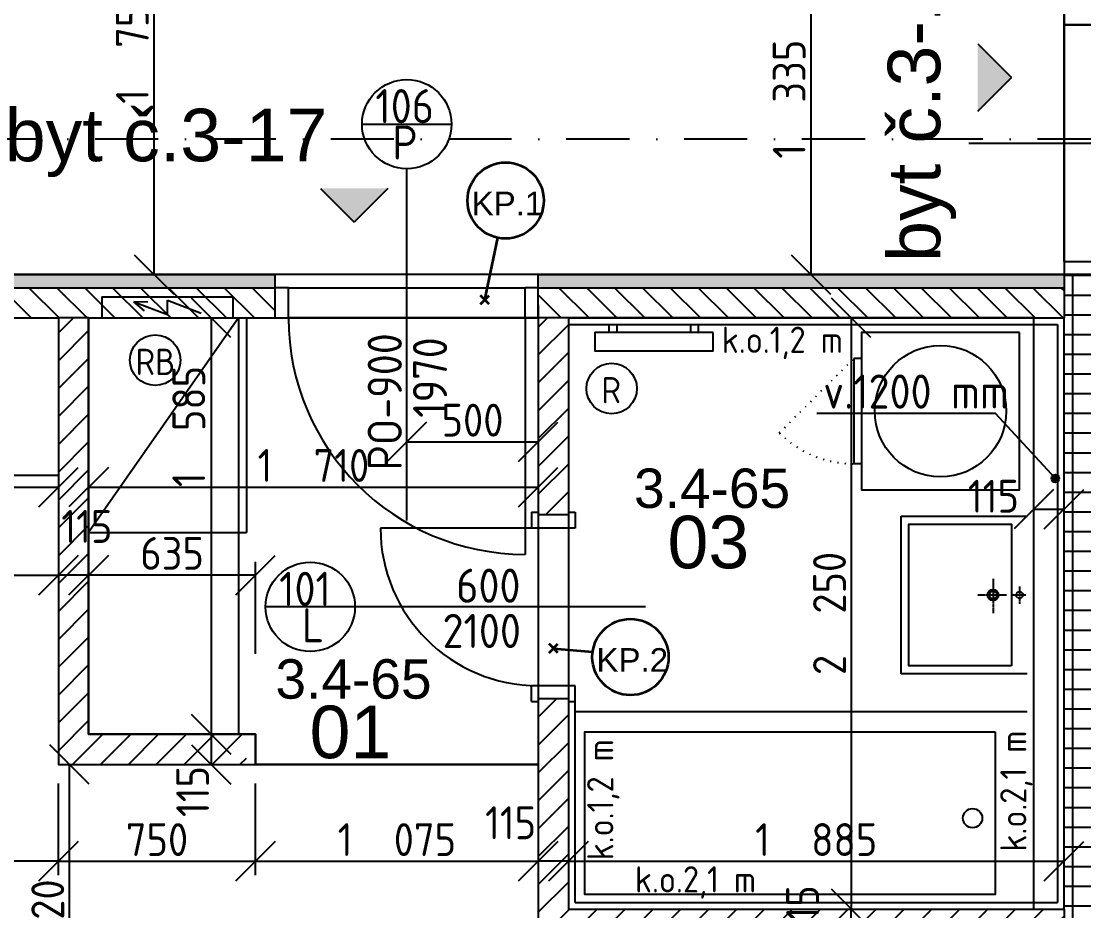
# Model space of a CAD drawing. Extents: x 4511820 to 5180432, y -1526536 to -944957.
# Drawn here: x 5132076 to 5136117, y -1117966 to -1114580 of the extents above; entities that cross this region are included whole.
import ezdxf

# ---------------------------------------------------------------- set-up
doc = ezdxf.new("R2010")
doc.units = 0
doc.header["$MEASUREMENT"] = 0
for name, pattern in [('ACAD_ISO07W100', [3.5, 0.5, -3]), ('ACAD_ISO12W100', [22, 12, -3, 0.5, -3, 0.5, -3]), ('BODKOCIARKOVANA_3', [5.6, 3, -1.3, 0, -1.3]), ('DASHED', [0.75, 0.5, -0.25])]:
    doc.linetypes.add(name, pattern=pattern)
doc.layers.get('0').update_dxf_attribs({"linetype": 'CONTINUOUS'})
doc.layers.get('Defpoints').update_dxf_attribs({"color": 61, "linetype": 'CONTINUOUS'})
for name, color, linetype in [('DVERE', 45, 'CONTINUOUS'), ('KÓTY', 4, 'CONTINUOUS'), ('MÚRY', 1, 'CONTINUOUS'), ('osi', 253, 'CONTINUOUS'), ('Plochy', 41, 'CONTINUOUS'), ('POPIS', 7, 'CONTINUOUS'), ('TENKÁ', 7, 'CONTINUOUS'), ('Z-Kúrenie', 101, 'CONTINUOUS'), ('ZARIADENIE', 47, 'CONTINUOUS'), ('ZARIADENIE1', 145, 'CONTINUOUS'), ('ZARIADOVACIE', 144, 'CONTINUOUS'), ('ZZ-elektro', 221, 'CONTINUOUS'), ('ŠRAFY', 82, 'CONTINUOUS')]:
    doc.layers.add(name, color=color, linetype=linetype)
doc.layers.add('preklady', color=74, linetype='CONTINUOUS', lineweight=35)
doc.styles.add('ARIAL', font='arial.ttf')
doc.styles.add('Style-Arial', font='arial.ttf')
doc.styles.add('STYLE1', font='isocp.shx')
doc.dimstyles.new('STANDARD-50', dxfattribs={"dimtxt": 125, "dimasz": 150, "dimexe": 10, "dimexo": 200, "dimgap": 20, "dimtad": 1, "dimdsep": 46, "dimlunit": 6, "dimtxsty": 'STYLE1', "dimblk1": 'OBLIQUE', "dimblk2": 'OBLIQUE', "dimsah": 1, "dimcen": 2.5, "dimse1": 1, "dimse2": 1, "dimadec": 0, "dimazin": 0, "dimtfac": 1, "dimtmove": 1, "dimatfit": 3, "dimldrblk": 'OBLIQUE', "dimfxl": 1, "dimtolj": 1, "dimtzin": 0, "dimarcsym": 0})
pattern_1 = [(135, (-2904913.184, 222612.926), (-53.0330086, -53.0330086), [])]
pattern_2 = [(45, (515270.5, 303822), (-53.0330086, 53.0330086), [])]
pattern_3 = [(0, (0, -50), (7.8125, 15.625), [0, -15.625])]

# ---------------------------------------------------------------- blocks, each defined once
blk = doc.blocks.new('pračka')
at = {"layer": 'ZARIADENIE1', "color": 8, "linetype": 'ACAD_ISO07W100', "ltscale": 8}
blk.add_line((4536136.9, -1117296.3), (4536419.7, -1117579.2), dxfattribs=at)
at = {"layer": 'ZARIADENIE1', "color": 8}
for p, q in [((4536419.7, -1117579.2), (4536019.7, -1117579.2)), ((4536019.7, -1117609.2), (4536019.7, -1117579.2)), ((4536419.7, -1117609.2), (4536419.7, -1117579.2))]:
    blk.add_line(p, q, dxfattribs=at)
blk.add_lwpolyline([(4536519.7, -1118209.2), (4536519.7, -1117609.2), (4535919.7, -1117609.2), (4535919.7, -1118209.2)], close=True, dxfattribs=at)
blk.add_circle((4536219.7, -1117909.2), 250, dxfattribs=at)
at = {"layer": 'ZARIADENIE1', "color": 8, "linetype": 'ACAD_ISO07W100', "ltscale": 8}
blk.add_arc((4536419.7, -1117579.2), 400, 135, 180, dxfattribs=at)
blk = doc.blocks.new('_OBLIQUE')
at = {"color": 0, "linetype": 'ByBlock'}
blk.add_line((-0.5, -0.5), (0.5, 0.5), dxfattribs=at)
blk = doc.blocks.new('*D17970')
at = {"layer": 'Defpoints', "color": 0}
for p in [(5132354, -1113794.2), (5132354, -1115544.2), (5132581, -1115544.2)]:
    blk.add_point(p, dxfattribs=at)
at = {"layer": 'KÓTY', "color": 0, "lineweight": -2}
blk.add_line((5132581, -1113794.2), (5132581, -1115544.2), dxfattribs=at)
at = {"layer": 'KÓTY', "color": 0, "linetype": 'ByBlock', "lineweight": -2, "xscale": 150, "yscale": 150, "zscale": 150}
for p, rotation in [((5132581, -1113794.2), 90), ((5132581, -1115544.2), 270)]:
    blk.add_blockref('_OBLIQUE', p, dxfattribs=dict(at, rotation=rotation))
at = {"layer": 'KÓTY', "color": 0, "insert": (5132498.5, -1114669.2), "char_height": 125, "attachment_point": 5, "rotation": 90, "style": 'STYLE1'}
blk.add_mtext('\\A1;1ﾠ750', dxfattribs=at)
blk = doc.blocks.new('*D17975')
at = {"layer": 'Defpoints', "color": 0}
for p in [(5135233, -1117959.2), (5135522.5, -1117959.2), (5135522.5, -1118074.2)]:
    blk.add_point(p, dxfattribs=at)
at = {"layer": 'KÓTY', "color": 0, "lineweight": -2}
blk.add_line((5135233, -1118074.2), (5135233, -1117959.2), dxfattribs=at)
at = {"layer": 'KÓTY', "color": 0, "linetype": 'ByBlock', "lineweight": -2, "xscale": 150, "yscale": 150, "zscale": 150}
for p, rotation in [((5135233, -1117959.2), 90), ((5135233, -1118074.2), 270)]:
    blk.add_blockref('_OBLIQUE', p, dxfattribs=dict(at, rotation=rotation))
at = {"layer": 'KÓTY', "color": 0, "insert": (5135048, -1117965.9), "char_height": 125, "attachment_point": 5, "rotation": 90, "style": 'STYLE1'}
blk.add_mtext('\\A1;115', dxfattribs=at)
blk = doc.blocks.new('*D17977')
at = {"layer": 'Defpoints', "color": 0}
for p in [(5132217.5, -1115709.2), (5131694.5, -1122229.2), (5132635, -1122229.2)]:
    blk.add_point(p, dxfattribs=at)
at = {"layer": 'KÓTY', "color": 0, "lineweight": -2}
blk.add_line((5131694.5, -1115709.2), (5131694.5, -1122229.2), dxfattribs=at)
at = {"layer": 'KÓTY', "color": 0, "linetype": 'ByBlock', "lineweight": -2, "xscale": 150, "yscale": 150, "zscale": 150}
for p, rotation in [((5131694.5, -1115709.2), 90), ((5131694.5, -1122229.2), 270)]:
    blk.add_blockref('_OBLIQUE', p, dxfattribs=dict(at, rotation=rotation))
at = {"layer": 'KÓTY', "color": 0, "insert": (5131612, -1118969.2), "char_height": 125, "attachment_point": 5, "rotation": 90, "style": 'STYLE1'}
blk.add_mtext('\\A1;6ﾠ520', dxfattribs=at)
blk = doc.blocks.new('*D17982')
at = {"layer": 'Defpoints', "color": 0}
for p in [(5132259.5, -1117409.2), (5132852.5, -1117409.2), (5132852.5, -1118729.2)]:
    blk.add_point(p, dxfattribs=at)
at = {"layer": 'KÓTY', "color": 0, "lineweight": -2}
blk.add_line((5132259.5, -1118729.2), (5132259.5, -1117409.2), dxfattribs=at)
at = {"layer": 'KÓTY', "color": 0, "linetype": 'ByBlock', "lineweight": -2, "xscale": 150, "yscale": 150, "zscale": 150}
for p, rotation in [((5132259.5, -1117409.2), 90), ((5132259.5, -1118729.2), 270)]:
    blk.add_blockref('_OBLIQUE', p, dxfattribs=dict(at, rotation=rotation))
at = {"layer": 'KÓTY', "color": 0, "insert": (5132177, -1118069.2), "char_height": 125, "attachment_point": 5, "rotation": 90, "style": 'STYLE1'}
blk.add_mtext('\\A1;1ﾠ320', dxfattribs=at)
blk = doc.blocks.new('*D17984')
at = {"layer": 'Defpoints', "color": 0}
for p in [(5136042.5, -1115709.2), (5135233, -1117959.2), (5136042.5, -1117959.2)]:
    blk.add_point(p, dxfattribs=at)
at = {"layer": 'KÓTY', "color": 0, "lineweight": -2}
blk.add_line((5135233, -1115709.2), (5135233, -1117959.2), dxfattribs=at)
at = {"layer": 'KÓTY', "color": 0, "linetype": 'ByBlock', "lineweight": -2, "xscale": 150, "yscale": 150, "zscale": 150}
for p, rotation in [((5135233, -1115709.2), 90), ((5135233, -1117959.2), 270)]:
    blk.add_blockref('_OBLIQUE', p, dxfattribs=dict(at, rotation=rotation))
at = {"layer": 'KÓTY', "color": 0, "insert": (5135150.5, -1116834.2), "char_height": 125, "attachment_point": 5, "rotation": 90, "style": 'STYLE1'}
blk.add_mtext('\\A1;2ﾠ250', dxfattribs=at)
blk = doc.blocks.new('*D17985')
at = {"layer": 'Defpoints', "color": 0}
for p in [(5135927.5, -1115824.2), (5136042.5, -1115824.2), (5136042.5, -1116437.5)]:
    blk.add_point(p, dxfattribs=at)
at = {"layer": 'KÓTY', "color": 0, "lineweight": -2}
blk.add_line((5135927.5, -1116437.5), (5136042.5, -1116437.5), dxfattribs=at)
at = {"layer": 'KÓTY', "color": 0, "linetype": 'ByBlock', "lineweight": -2, "xscale": 150, "yscale": 150, "zscale": 150, "rotation": 180}
blk.add_blockref('_OBLIQUE', (5135927.5, -1116437.5), dxfattribs=at)
at = {"layer": 'KÓTY', "color": 0, "linetype": 'ByBlock', "lineweight": -2, "xscale": 150, "yscale": 150, "zscale": 150}
blk.add_blockref('_OBLIQUE', (5136042.5, -1116437.5), dxfattribs=at)
at = {"layer": 'KÓTY', "color": 0, "insert": (5135774, -1116388), "char_height": 125, "attachment_point": 5, "style": 'STYLE1'}
blk.add_mtext('\\A1;115', dxfattribs=at)
blk = doc.blocks.new('*D17988')
at = {"layer": 'Defpoints', "color": 0}
for p in [(5129702.5, -1117409.2), (5132217.5, -1117409.2), (5129702.5, -1117777.5)]:
    blk.add_point(p, dxfattribs=at)
at = {"layer": 'KÓTY', "color": 0, "lineweight": -2}
blk.add_line((5132217.5, -1117777.5), (5129702.5, -1117777.5), dxfattribs=at)
at = {"layer": 'KÓTY', "color": 0, "linetype": 'ByBlock', "lineweight": -2, "xscale": 150, "yscale": 150, "zscale": 150, "rotation": 180}
blk.add_blockref('_OBLIQUE', (5129702.5, -1117777.5), dxfattribs=at)
at = {"layer": 'KÓTY', "color": 0, "linetype": 'ByBlock', "lineweight": -2, "xscale": 150, "yscale": 150, "zscale": 150}
blk.add_blockref('_OBLIQUE', (5132217.5, -1117777.5), dxfattribs=at)
at = {"layer": 'KÓTY', "color": 0, "insert": (5130960, -1117695), "char_height": 125, "attachment_point": 5, "style": 'STYLE1'}
blk.add_mtext('\\A1;2ﾠ515', dxfattribs=at)
blk = doc.blocks.new('*D17989')
at = {"layer": 'Defpoints', "color": 0}
for p in [(5134042.5, -1117777.5), (5134042.5, -1117959.2), (5134157.5, -1117959.2)]:
    blk.add_point(p, dxfattribs=at)
at = {"layer": 'KÓTY', "color": 0, "lineweight": -2}
blk.add_line((5134157.5, -1117777.5), (5134042.5, -1117777.5), dxfattribs=at)
at = {"layer": 'KÓTY', "color": 0, "linetype": 'ByBlock', "lineweight": -2, "xscale": 150, "yscale": 150, "zscale": 150, "rotation": 180}
blk.add_blockref('_OBLIQUE', (5134042.5, -1117777.5), dxfattribs=at)
at = {"layer": 'KÓTY', "color": 0, "linetype": 'ByBlock', "lineweight": -2, "xscale": 150, "yscale": 150, "zscale": 150}
blk.add_blockref('_OBLIQUE', (5134157.5, -1117777.5), dxfattribs=at)
at = {"layer": 'KÓTY', "color": 0, "insert": (5133937.5, -1117631), "char_height": 125, "attachment_point": 5, "style": 'STYLE1'}
blk.add_mtext('\\A1;115', dxfattribs=at)
blk = doc.blocks.new('*D17990')
at = {"layer": 'Defpoints', "color": 0}
for p in [(5136042.5, -1117777.5), (5134157.5, -1117959.2), (5136042.5, -1117933.9)]:
    blk.add_point(p, dxfattribs=at)
at = {"layer": 'KÓTY', "color": 0, "lineweight": -2}
blk.add_line((5134157.5, -1117777.5), (5136042.5, -1117777.5), dxfattribs=at)
at = {"layer": 'KÓTY', "color": 0, "linetype": 'ByBlock', "lineweight": -2, "xscale": 150, "yscale": 150, "zscale": 150, "rotation": 180}
blk.add_blockref('_OBLIQUE', (5134157.5, -1117777.5), dxfattribs=at)
at = {"layer": 'KÓTY', "color": 0, "linetype": 'ByBlock', "lineweight": -2, "xscale": 150, "yscale": 150, "zscale": 150}
blk.add_blockref('_OBLIQUE', (5136042.5, -1117777.5), dxfattribs=at)
at = {"layer": 'KÓTY', "color": 0, "insert": (5135100, -1117695), "char_height": 125, "attachment_point": 5, "style": 'STYLE1'}
blk.add_mtext('\\A1;1ﾠ885', dxfattribs=at)
blk = doc.blocks.new('*D17996')
at = {"layer": 'Defpoints', "color": 0}
for p in [(5129982.5, -1115989.2), (5132217.5, -1116039.2), (5132217.5, -1116353.5)]:
    blk.add_point(p, dxfattribs=at)
at = {"layer": 'KÓTY', "color": 0, "lineweight": -2}
blk.add_line((5129982.5, -1116353.5), (5132217.5, -1116353.5), dxfattribs=at)
at = {"layer": 'KÓTY', "color": 0, "linetype": 'ByBlock', "lineweight": -2, "xscale": 150, "yscale": 150, "zscale": 150, "rotation": 180}
blk.add_blockref('_OBLIQUE', (5129982.5, -1116353.5), dxfattribs=at)
at = {"layer": 'KÓTY', "color": 0, "linetype": 'ByBlock', "lineweight": -2, "xscale": 150, "yscale": 150, "zscale": 150}
blk.add_blockref('_OBLIQUE', (5132217.5, -1116353.5), dxfattribs=at)
at = {"layer": 'KÓTY', "color": 0, "insert": (5131100, -1116271), "char_height": 125, "attachment_point": 5, "style": 'STYLE1'}
blk.add_mtext('\\A1;2ﾠ235', dxfattribs=at)
blk = doc.blocks.new('*D17997')
at = {"layer": 'Defpoints', "color": 0}
for p in [(5129702.5, -1115989.2), (5132217.5, -1116039.2), (5132217.5, -1116688)]:
    blk.add_point(p, dxfattribs=at)
at = {"layer": 'KÓTY', "color": 0, "lineweight": -2}
blk.add_line((5129702.5, -1116688), (5132217.5, -1116688), dxfattribs=at)
at = {"layer": 'KÓTY', "color": 0, "linetype": 'ByBlock', "lineweight": -2, "xscale": 150, "yscale": 150, "zscale": 150, "rotation": 180}
blk.add_blockref('_OBLIQUE', (5129702.5, -1116688), dxfattribs=at)
at = {"layer": 'KÓTY', "color": 0, "linetype": 'ByBlock', "lineweight": -2, "xscale": 150, "yscale": 150, "zscale": 150}
blk.add_blockref('_OBLIQUE', (5132217.5, -1116688), dxfattribs=at)
at = {"layer": 'KÓTY', "color": 0, "insert": (5130960, -1116605.5), "char_height": 125, "attachment_point": 5, "style": 'STYLE1'}
blk.add_mtext('\\A1;2ﾠ515', dxfattribs=at)
blk = doc.blocks.new('*D17998')
at = {"layer": 'Defpoints', "color": 0}
for p in [(5132217.5, -1116688), (5132217.5, -1117294.2), (5132332.5, -1117294.2)]:
    blk.add_point(p, dxfattribs=at)
at = {"layer": 'KÓTY', "color": 0, "lineweight": -2}
blk.add_line((5132332.5, -1116688), (5132217.5, -1116688), dxfattribs=at)
at = {"layer": 'KÓTY', "color": 0, "linetype": 'ByBlock', "lineweight": -2, "xscale": 150, "yscale": 150, "zscale": 150, "rotation": 180}
blk.add_blockref('_OBLIQUE', (5132217.5, -1116688), dxfattribs=at)
at = {"layer": 'KÓTY', "color": 0, "linetype": 'ByBlock', "lineweight": -2, "xscale": 150, "yscale": 150, "zscale": 150}
blk.add_blockref('_OBLIQUE', (5132332.5, -1116688), dxfattribs=at)
at = {"layer": 'KÓTY', "color": 0, "insert": (5132325.8, -1116503), "char_height": 125, "attachment_point": 5, "style": 'STYLE1'}
blk.add_mtext('\\A1;115', dxfattribs=at)
blk = doc.blocks.new('*D17999')
at = {"layer": 'Defpoints', "color": 0}
for p in [(5134042.5, -1116353.5), (5132332.5, -1117294.2), (5134042.5, -1117294.2)]:
    blk.add_point(p, dxfattribs=at)
at = {"layer": 'KÓTY', "color": 0, "lineweight": -2}
blk.add_line((5132332.5, -1116353.5), (5134042.5, -1116353.5), dxfattribs=at)
at = {"layer": 'KÓTY', "color": 0, "linetype": 'ByBlock', "lineweight": -2, "xscale": 150, "yscale": 150, "zscale": 150, "rotation": 180}
blk.add_blockref('_OBLIQUE', (5132332.5, -1116353.5), dxfattribs=at)
at = {"layer": 'KÓTY', "color": 0, "linetype": 'ByBlock', "lineweight": -2, "xscale": 150, "yscale": 150, "zscale": 150}
blk.add_blockref('_OBLIQUE', (5134042.5, -1116353.5), dxfattribs=at)
at = {"layer": 'KÓTY', "color": 0, "insert": (5133187.5, -1116271), "char_height": 125, "attachment_point": 5, "style": 'STYLE1'}
blk.add_mtext('\\A1;1ﾠ710', dxfattribs=at)
blk = doc.blocks.new('*D18000')
at = {"layer": 'Defpoints', "color": 0}
for p in [(5132332.5, -1116688), (5132332.5, -1117294.2), (5132967.5, -1117294.2)]:
    blk.add_point(p, dxfattribs=at)
at = {"layer": 'KÓTY', "color": 0, "lineweight": -2}
blk.add_line((5132967.5, -1116688), (5132332.5, -1116688), dxfattribs=at)
at = {"layer": 'KÓTY', "color": 0, "linetype": 'ByBlock', "lineweight": -2, "xscale": 150, "yscale": 150, "zscale": 150, "rotation": 180}
blk.add_blockref('_OBLIQUE', (5132332.5, -1116688), dxfattribs=at)
at = {"layer": 'KÓTY', "color": 0, "linetype": 'ByBlock', "lineweight": -2, "xscale": 150, "yscale": 150, "zscale": 150}
blk.add_blockref('_OBLIQUE', (5132967.5, -1116688), dxfattribs=at)
at = {"layer": 'KÓTY', "color": 0, "insert": (5132650, -1116605.5), "char_height": 125, "attachment_point": 5, "style": 'STYLE1'}
blk.add_mtext('\\A1;635', dxfattribs=at)
blk = doc.blocks.new('*D18001')
at = {"layer": 'Defpoints', "color": 0}
for p in [(5132332.5, -1115709.2), (5132332.5, -1117294.2), (5132798.5, -1117294.2)]:
    blk.add_point(p, dxfattribs=at)
at = {"layer": 'KÓTY', "color": 0, "lineweight": -2}
blk.add_line((5132798.5, -1115709.2), (5132798.5, -1117294.2), dxfattribs=at)
at = {"layer": 'KÓTY', "color": 0, "linetype": 'ByBlock', "lineweight": -2, "xscale": 150, "yscale": 150, "zscale": 150}
for p, rotation in [((5132798.5, -1115709.2), 90), ((5132798.5, -1117294.2), 270)]:
    blk.add_blockref('_OBLIQUE', p, dxfattribs=dict(at, rotation=rotation))
at = {"layer": 'KÓTY', "color": 0, "insert": (5132713.5, -1116122.5), "char_height": 125, "attachment_point": 5, "rotation": 90, "style": 'STYLE1'}
blk.add_mtext('\\A1;1ﾠ585', dxfattribs=at)
blk = doc.blocks.new('*D18002')
at = {"layer": 'Defpoints', "color": 0}
for p in [(5132967.5, -1117294.2), (5132798.5, -1117409.2), (5132967.5, -1117409.2)]:
    blk.add_point(p, dxfattribs=at)
at = {"layer": 'KÓTY', "color": 0, "lineweight": -2}
blk.add_line((5132798.5, -1117294.2), (5132798.5, -1117409.2), dxfattribs=at)
at = {"layer": 'KÓTY', "color": 0, "linetype": 'ByBlock', "lineweight": -2, "xscale": 150, "yscale": 150, "zscale": 150}
for p, rotation in [((5132798.5, -1117294.2), 90), ((5132798.5, -1117409.2), 270)]:
    blk.add_blockref('_OBLIQUE', p, dxfattribs=dict(at, rotation=rotation))
at = {"layer": 'KÓTY', "color": 0, "insert": (5132728, -1117512), "char_height": 125, "attachment_point": 5, "rotation": 90, "style": 'STYLE1'}
blk.add_mtext('\\A1;115', dxfattribs=at)
blk = doc.blocks.new('*D18003')
at = {"layer": 'Defpoints', "color": 0}
for p in [(5134042.5, -1116181), (5134042.5, -1116430.7), (5133542.5, -1116480.7)]:
    blk.add_point(p, dxfattribs=at)
at = {"layer": 'KÓTY', "color": 0, "lineweight": -2}
blk.add_line((5133542.5, -1116181), (5134042.5, -1116181), dxfattribs=at)
at = {"layer": 'KÓTY', "color": 0, "linetype": 'ByBlock', "lineweight": -2, "xscale": 150, "yscale": 150, "zscale": 150, "rotation": 180}
blk.add_blockref('_OBLIQUE', (5133542.5, -1116181), dxfattribs=at)
at = {"layer": 'KÓTY', "color": 0, "linetype": 'ByBlock', "lineweight": -2, "xscale": 150, "yscale": 150, "zscale": 150}
blk.add_blockref('_OBLIQUE', (5134042.5, -1116181), dxfattribs=at)
at = {"layer": 'KÓTY', "color": 0, "insert": (5133792.5, -1116098.5), "char_height": 125, "attachment_point": 5, "style": 'STYLE1'}
blk.add_mtext('\\A1;500', dxfattribs=at)
blk = doc.blocks.new('*D18140')
at = {"layer": 'Defpoints', "color": 0}
for p in [(5135757.5, -1114209.2), (5135079.5, -1115544.2), (5135757.5, -1115544.2)]:
    blk.add_point(p, dxfattribs=at)
at = {"layer": 'KÓTY', "color": 0, "lineweight": -2}
blk.add_line((5135079.5, -1114209.2), (5135079.5, -1115544.2), dxfattribs=at)
at = {"layer": 'KÓTY', "color": 0, "linetype": 'ByBlock', "lineweight": -2, "xscale": 150, "yscale": 150, "zscale": 150}
for p, rotation in [((5135079.5, -1114209.2), 90), ((5135079.5, -1115544.2), 270)]:
    blk.add_blockref('_OBLIQUE', p, dxfattribs=dict(at, rotation=rotation))
at = {"layer": 'KÓTY', "color": 0, "insert": (5134997, -1114876.7), "char_height": 125, "attachment_point": 5, "rotation": 90, "style": 'STYLE1'}
blk.add_mtext('\\A1;1ﾠ335', dxfattribs=at)
blk = doc.blocks.new('*D21993')
at = {"layer": 'Defpoints', "color": 0}
for p in [(5132217.5, -1117409.2), (5132967.5, -1117409.2), (5132967.5, -1117777.5)]:
    blk.add_point(p, dxfattribs=at)
at = {"layer": 'KÓTY', "color": 0, "lineweight": -2}
blk.add_line((5132217.5, -1117777.5), (5132967.5, -1117777.5), dxfattribs=at)
at = {"layer": 'KÓTY', "color": 0, "linetype": 'ByBlock', "lineweight": -2, "xscale": 150, "yscale": 150, "zscale": 150, "rotation": 180}
blk.add_blockref('_OBLIQUE', (5132217.5, -1117777.5), dxfattribs=at)
at = {"layer": 'KÓTY', "color": 0, "linetype": 'ByBlock', "lineweight": -2, "xscale": 150, "yscale": 150, "zscale": 150}
blk.add_blockref('_OBLIQUE', (5132967.5, -1117777.5), dxfattribs=at)
at = {"layer": 'KÓTY', "color": 0, "insert": (5132592.5, -1117695), "char_height": 125, "attachment_point": 5, "style": 'STYLE1'}
blk.add_mtext('\\A1;750', dxfattribs=at)
blk = doc.blocks.new('*D21994')
at = {"layer": 'Defpoints', "color": 0}
for p in [(5132967.5, -1117409.2), (5134042.5, -1117409.2), (5134042.5, -1117777.5)]:
    blk.add_point(p, dxfattribs=at)
at = {"layer": 'KÓTY', "color": 0, "lineweight": -2}
blk.add_line((5132967.5, -1117777.5), (5134042.5, -1117777.5), dxfattribs=at)
at = {"layer": 'KÓTY', "color": 0, "linetype": 'ByBlock', "lineweight": -2, "xscale": 150, "yscale": 150, "zscale": 150, "rotation": 180}
blk.add_blockref('_OBLIQUE', (5132967.5, -1117777.5), dxfattribs=at)
at = {"layer": 'KÓTY', "color": 0, "linetype": 'ByBlock', "lineweight": -2, "xscale": 150, "yscale": 150, "zscale": 150}
blk.add_blockref('_OBLIQUE', (5134042.5, -1117777.5), dxfattribs=at)
at = {"layer": 'KÓTY', "color": 0, "insert": (5133505, -1117695), "char_height": 125, "attachment_point": 5, "style": 'STYLE1'}
blk.add_mtext('\\A1;1ﾠ075', dxfattribs=at)

msp = doc.modelspace()

# ---------------------------------------------------------------- hatches: boundary and pattern name
at = {"layer": 'KÓTY'}
h = msp.add_hatch(color=256, dxfattribs=at)
h.dxf.hatch_style = 1
h.paths.add_polyline_path([(5136024.5, -1116320.191, 0.65381715), (5135999.326, -1116309.169, 1.52947961)])
at = {"layer": 'TENKÁ'}
h = msp.add_hatch(color=256, dxfattribs=at)
h.dxf.hatch_style = 1
h.paths.add_polyline_path([(5135714.09, -1114665.781), (5135714.09, -1114922.602), (5135842.5, -1114794.191)])
h = msp.add_hatch(color=256, dxfattribs=at)
h.dxf.hatch_style = 1
h.paths.add_polyline_path([(5133214.09, -1115216.125), (5133470.91, -1115216.125), (5133342.5, -1115344.535)])
at = {"layer": 'ŠRAFY'}
h = msp.add_hatch(dxfattribs=at)
h.set_pattern_fill('DOTS', color=256, scale=250)
h.set_pattern_definition(pattern_3)
h.paths.add_polyline_path([(5133042.5, -1115544.191), (5129702.5, -1115544.191), (5129702.5, -1115594.191), (5133042.5, -1115594.191)])
h = msp.add_hatch(dxfattribs=at)
h.set_pattern_fill('DOTS', color=256, scale=250)
h.set_pattern_definition(pattern_3)
h.paths.add_polyline_path([(5134042.5, -1115594.191), (5136042.5, -1115594.191), (5136042.5, -1115544.191), (5134042.5, -1115544.191)])
at = {"layer": 'ŠRAFY', "ltscale": 0.25}
h = msp.add_hatch(dxfattribs=at)
h.set_pattern_fill('ANSI37', color=256, scale=600, angle=45)
h.set_pattern_definition([(90, (-3307273.674, 668852.734), (-75, 1e-14), []), (180, (-3307273.674, 668852.734), (-1e-14, -75), [])])
h.paths.add_polyline_path([(5136042.5, -1115544.191), (5136042.5, -1115659.191), (5136042.5, -1117934.191), (5136042.5, -1117959.191), (5136042.5, -1118074.191), (5136042.5, -1118974.191), (5136042.5, -1119074.191), (5136042.5, -1119189.191), (5136042.5, -1123464.191), (5136342.5, -1123464.191), (5136342.5, -1122404.191), (5136342.5, -1122229.191), (5136342.5, -1116984.191), (5136342.5, -1116384.191), (5136342.5, -1116244.191), (5136342.5, -1115669.191), (5136342.5, -1115589.191), (5136157.5, -1115589.191), (5136157.5, -1115544.191)])
h = msp.add_hatch(dxfattribs=at)
h.set_pattern_fill('ANSI31', color=256, scale=600, angle=90, style=0)
h.set_pattern_definition(pattern_1)
h.paths.add_polyline_path([(5133042.5, -1115594.191), (5129702.5, -1115594.191), (5129702.5, -1115709.191), (5129902.5, -1115709.191), (5129982.5, -1115709.191), (5132217.5, -1115709.191), (5132332.5, -1115709.191), (5133042.5, -1115709.191)])
h = msp.add_hatch(dxfattribs=at)
h.set_pattern_fill('ANSI31', color=256, scale=600, angle=90, style=0)
h.set_pattern_definition(pattern_1)
h.paths.add_polyline_path([(5135927.5, -1115709.191), (5136042.5, -1115709.191), (5136042.5, -1115594.191), (5134042.5, -1115594.191), (5134042.5, -1115709.191), (5134157.5, -1115709.191)])
h = msp.add_hatch(dxfattribs=at)
h.set_pattern_fill('ANSI31', color=256, scale=600, style=0)
h.set_pattern_definition(pattern_2)
h.paths.add_polyline_path([(5132932.5, -1117409.191), (5132932.5, -1117294.191), (5132332.5, -1117294.191), (5132332.5, -1115709.191), (5132217.5, -1115709.191), (5132217.5, -1117409.191)])
h = msp.add_hatch(dxfattribs=at)
h.set_pattern_fill('ANSI31', color=256, scale=600, style=0)
h.set_pattern_definition(pattern_2)
h.paths.add_polyline_path([(5134042.5, -1116459.191), (5134157.5, -1116459.191), (5134157.5, -1115709.191), (5134042.5, -1115709.191)])
h = msp.add_hatch(dxfattribs=at)
h.set_pattern_fill('ANSI31', color=256, scale=600, style=0)
h.set_pattern_definition(pattern_2)
h.paths.add_polyline_path([(5136042.5, -1118074.191), (5136042.5, -1117959.191), (5134157.5, -1117959.191), (5134157.5, -1117159.191), (5134042.5, -1117159.191), (5134042.5, -1118324.191), (5134157.5, -1118324.191), (5134157.5, -1118074.191), (5135527.5, -1118074.191), (5135527.5, -1119074.191), (5134157.5, -1119074.191), (5134157.5, -1119024.191), (5134042.5, -1119024.191), (5134042.5, -1119074.191), (5133917.5, -1119074.191), (5133917.5, -1119189.191), (5136042.5, -1119189.191), (5136042.5, -1119074.191), (5135642.5, -1119074.191), (5135642.5, -1118974.191), (5135642.5, -1118074.191)])

# ---------------------------------------------------------------- linework, layer by layer
at = {"layer": 'DVERE'}
for p, q in [((5136042.5, -1115494.191), (5136042.5, -1114594.191)), ((5133092.5, -1115594.191), (5133992.5, -1115594.191)), ((5133992.5, -1115709.191), (5133092.5, -1115709.191)), ((5133992.5, -1115709.191), (5133992.5, -1116609.191))]:
    msp.add_line(p, q, dxfattribs=at)
at = {"layer": 'DVERE', "ltscale": 0.25}
for p, q in [((5133372.5, -1114971.83), (5133712.5, -1114971.83)), ((5135680.344, -1115044.191), (5137083, -1115044.191)), ((5133542.5, -1116480.691), (5133542.5, -1115141.83)), ((5134017.5, -1116449.191), (5134017.5, -1116509.191)), ((5134017.5, -1116449.191), (5134042.5, -1116449.191)), ((5134157.5, -1116449.191), (5134182.5, -1116449.191)), ((5134182.5, -1116449.191), (5134182.5, -1116509.191)), ((5134042.5, -1116509.191), (5133442.5, -1116509.191)), ((5134157.5, -1116509.191), (5134012.5, -1116509.191)), ((5134182.5, -1116509.191), (5134017.5, -1116509.191)), ((5134042.5, -1116509.191), (5134042.5, -1117109.191)), ((5134157.5, -1116509.191), (5134157.5, -1117109.191)), ((5133345.5, -1116809.191), (5133005.5, -1116809.191)), ((5134450.156, -1116809.191), (5133345.5, -1116809.191)), ((5134182.5, -1117109.191), (5134017.5, -1117109.191)), ((5134017.5, -1117169.191), (5134017.5, -1117109.191)), ((5134182.5, -1117169.191), (5134182.5, -1117109.191)), ((5134017.5, -1117169.191), (5134042.5, -1117169.191)), ((5134157.5, -1117169.191), (5134182.5, -1117169.191))]:
    msp.add_line(p, q, dxfattribs=at)
for centre in [(5133542.5, -1114971.83), (5133175.5, -1116809.191)]:
    msp.add_circle(centre, 170, dxfattribs=at)
at = {"layer": 'DVERE'}
msp.add_arc((5133992.5, -1115709.191), 900, 180, 270, dxfattribs=at)
at = {"layer": 'DVERE', "ltscale": 0.25}
msp.add_arc((5134042.5, -1116509.191), 600, 180, 270, dxfattribs=at)
at = {"layer": 'KÓTY'}
for p, q in [((5135781.5, -1116073.191), (5135102, -1116073.191)), ((5136009.5, -1116320.191), (5135781.5, -1116073.191))]:
    msp.add_line(p, q, dxfattribs=at)
at = {"layer": 'KÓTY', "ltscale": 25}
for p, q in [((5132967.5, -1116987.5), (5132967.5, -1116637.5)), ((5132217.5, -1117830.903), (5132217.5, -1117480.903)), ((5132967.5, -1117830.903), (5132967.5, -1117480.903))]:
    msp.add_line(p, q, dxfattribs=at)
at = {"layer": 'KÓTY'}
msp.add_circle((5136009.5, -1116320.191), 15, dxfattribs=at)
at = {"layer": 'MÚRY'}
for p, q in [((5136042.5, -1114594.191), (5136042.5, -1114209.191)), ((5136157.5, -1114594.191), (5136042.5, -1114594.191)), ((5136042.5, -1114594.191), (5136157.5, -1114594.191)), ((5136042.5, -1115494.191), (5136042.5, -1115544.191)), ((5136042.5, -1115494.191), (5136157.5, -1115494.191)), ((5129702.5, -1115544.191), (5133042.5, -1115544.191)), ((5133042.5, -1115594.191), (5133042.5, -1115544.191)), ((5134042.5, -1115594.191), (5134042.5, -1115544.191)), ((5134042.5, -1115544.191), (5136042.5, -1115544.191)), ((5133092.5, -1115594.191), (5133042.5, -1115594.191)), ((5133092.5, -1115709.191), (5133092.5, -1115594.191)), ((5133992.5, -1115709.191), (5133992.5, -1115594.191)), ((5134042.5, -1115594.191), (5133992.5, -1115594.191)), ((5129982.5, -1115709.191), (5132217.5, -1115709.191)), ((5132332.5, -1115709.191), (5133092.5, -1115709.191)), ((5134042.5, -1115709.191), (5133992.5, -1115709.191)), ((5134157.5, -1115709.191), (5136042.5, -1115709.191))]:
    msp.add_line(p, q, dxfattribs=at)
at = {"layer": 'MÚRY', "ltscale": 0.25}
for p, q in [((5134042.5, -1115659.191), (5134042.5, -1116459.191)), ((5132217.5, -1115709.191), (5132217.5, -1117409.191)), ((5132332.5, -1115709.191), (5132332.5, -1117294.191)), ((5134157.5, -1115709.191), (5134157.5, -1116459.191)), ((5136042.5, -1117959.191), (5136042.5, -1115709.191)), ((5134157.5, -1116459.191), (5134042.5, -1116459.191)), ((5134042.5, -1117159.191), (5134042.5, -1118324.191)), ((5134157.5, -1117159.191), (5134042.5, -1117159.191)), ((5134157.5, -1117159.191), (5134157.5, -1117959.191)), ((5132332.5, -1117294.191), (5132967.5, -1117294.191)), ((5132967.5, -1117294.191), (5132967.5, -1117409.191)), ((5132217.5, -1117409.191), (5132967.5, -1117409.191)), ((5134157.5, -1117959.191), (5136042.5, -1117959.191))]:
    msp.add_line(p, q, dxfattribs=at)
at = {"layer": 'osi', "linetype": 'BODKOCIARKOVANA_3', "ltscale": 80}
msp.add_line((5157242.5, -1115029.191), (5093572.5, -1115029.191), dxfattribs=at)
at = {"layer": 'Plochy'}
for points in [[(5129702.5, -1115544.191), (5129702.5, -1113604.191), (5132002.5, -1113604.191), (5132002.5, -1113794.191), (5132202.5, -1113794.191), (5132202.5, -1112494.191), (5134002.5, -1112494.191), (5134002.5, -1110544.191), (5136042.5, -1110544.191), (5136042.5, -1113729.191), (5135757.5, -1113729.191), (5135757.5, -1114209.191), (5136042.5, -1114209.191), (5136042.5, -1115544.191)], [(5129702.5, -1115989.191), (5129982.5, -1115989.191), (5129982.5, -1115709.191), (5132217.5, -1115709.191), (5132217.5, -1117409.191), (5134042.5, -1117409.191), (5134042.5, -1119074.191), (5132967.5, -1119074.191), (5132967.5, -1118729.191), (5132852.5, -1118729.191), (5132852.5, -1122229.191), (5129702.5, -1122229.191)], [(5132332.5, -1115709.191), (5134042.5, -1115709.191), (5134042.5, -1117409.191), (5132967.5, -1117409.191), (5132967.5, -1117294.191), (5132332.5, -1117294.191)], [(5135927.5, -1115709.191), (5134157.5, -1115709.191), (5134157.5, -1117959.191), (5135927.5, -1117959.191)]]:
    msp.add_lwpolyline(points, close=True, dxfattribs=at)
at = {"layer": 'preklady'}
for p, q in [((5133839.501, -1115640.501), (5133888.837, -1115404.433)), ((5133822.883, -1115657.117), (5133856.117, -1115623.883)), ((5133856.118, -1115657.118), (5133822.884, -1115623.884)), ((5134083.883, -1116983.617), (5134117.117, -1116950.383)), ((5134117.118, -1116983.618), (5134083.884, -1116950.384)), ((5134100.5, -1116967), (5134249.497, -1116980.796))]:
    msp.add_line(p, q, dxfattribs=at)
at = {"layer": 'preklady', "ltscale": 0.25}
for centre in [(5133918.5, -1115262.5), (5134393.215, -1117000.038)]:
    msp.add_circle(centre, 145, dxfattribs=at)
at = {"layer": 'TENKÁ'}
for p, q in [((5135714.09, -1114665.781), (5135842.5, -1114794.191)), ((5135714.09, -1114922.602), (5135842.5, -1114794.191)), ((5133214.09, -1115216.125), (5133342.5, -1115344.535)), ((5133470.91, -1115216.125), (5133342.5, -1115344.535)), ((5136042.5, -1115544.191), (5136042.5, -1115709.191)), ((5136157.5, -1115544.191), (5136042.5, -1115544.191)), ((5129702.5, -1115594.191), (5133042.5, -1115594.191)), ((5133042.5, -1115709.191), (5133042.5, -1115594.191)), ((5134042.5, -1115594.191), (5136042.5, -1115594.191)), ((5134042.5, -1115709.191), (5134042.5, -1115594.191)), ((5132332.5, -1115709.191), (5132217.5, -1115709.191)), ((5134157.5, -1115709.191), (5134042.5, -1115709.191)), ((5136042.5, -1117959.191), (5136042.5, -1118074.191))]:
    msp.add_line(p, q, dxfattribs=at)
at = {"layer": 'TENKÁ', "linetype": 'ACAD_ISO12W100', "ltscale": 10}
msp.add_line((5134042.5, -1115544.191), (5133042.5, -1115544.191), dxfattribs=at)
at = {"layer": 'TENKÁ', "ltscale": 0.25}
for p, q in [((5134157.5, -1115734.191), (5136017.5, -1115734.191)), ((5135927.5, -1117934.191), (5135927.5, -1115734.191)), ((5136017.5, -1115734.191), (5136017.5, -1117934.191)), ((5134182.5, -1117934.191), (5134182.5, -1117169.191)), ((5134182.5, -1117934.191), (5136017.5, -1117934.191))]:
    msp.add_line(p, q, dxfattribs=at)
at = {"layer": 'TENKÁ', "linetype": 'ACAD_ISO07W100', "ltscale": 10}
msp.add_line((5132967.5, -1117409.191), (5134042.5, -1117409.191), dxfattribs=at)
at = {"layer": 'Z-Kúrenie', "linetype": 'Continuous'}
for p, q in [((5134312.5, -1115764.191), (5134312.5, -1115734.191)), ((5134342.5, -1115764.191), (5134342.5, -1115734.191)), ((5134622.5, -1115764.191), (5134622.5, -1115734.191)), ((5134652.5, -1115764.191), (5134652.5, -1115734.191))]:
    msp.add_line(p, q, dxfattribs=at)
msp.add_lwpolyline([(5134707.5, -1115764.191), (5134257.5, -1115764.191), (5134257.5, -1115834.191), (5134707.5, -1115834.191)], close=True, dxfattribs=at)
msp.add_circle((5134321.756, -1115978.134), 96, dxfattribs=at)
at = {"layer": 'ZARIADENIE'}
for p, q in [((5132902.5, -1115709.191), (5132332.5, -1116526.691)), ((5132902.5, -1115709.191), (5132902.5, -1117294.191)), ((5132932.5, -1115709.191), (5132932.5, -1116526.691)), ((5132332.5, -1116526.691), (5132932.5, -1116526.691))]:
    msp.add_line(p, q, dxfattribs=at)
at = {"layer": 'ZARIADENIE1', "color": 8, "ltscale": 0.25}
msp.add_line((5132217.5, -1116309.191), (5130302.5, -1116309.191), dxfattribs=at)
at = {"layer": 'ZARIADOVACIE', "ltscale": 0.25}
for p, q in [((5135422.5, -1117064.191), (5135422.5, -1116464.191)), ((5135422.5, -1116464.191), (5135902.5, -1116464.191)), ((5135902.5, -1117064.191), (5135422.5, -1117064.191)), ((5135902.5, -1117209.191), (5134182.5, -1117209.191))]:
    msp.add_line(p, q, dxfattribs=at)
at = {"layer": 'ZARIADOVACIE', "linetype": 'DASHED'}
for p, q in [((5135772.729, -1116701.203), (5135772.729, -1116832.657)), ((5135873.152, -1116731.328), (5135873.152, -1116797.055)), ((5135823.393, -1116764.191), (5135713.848, -1116764.191)), ((5135897.799, -1116764.191), (5135845.765, -1116764.191))]:
    msp.add_line(p, q, dxfattribs=at)
at = {"layer": 'ZARIADOVACIE', "ltscale": 0.25}
for points in [[(5135842.5, -1117034.191), (5135452.5, -1117034.191), (5135452.5, -1116494.191), (5135842.5, -1116494.191)], [(5135842.5, -1117034.191), (5135452.5, -1117034.191), (5135452.5, -1116494.191), (5135842.5, -1116494.191)], [(5135780.028, -1117284.191), (5135780.028, -1117904.191), (5134220.028, -1117904.191), (5134220.028, -1117284.191)]]:
    msp.add_lwpolyline(points, close=True, dxfattribs=at)
at = {"layer": 'ZARIADOVACIE', "linetype": 'Continuous'}
for centre, radius in [((5135772.462, -1116763.918), 20.877), ((5135772.729, -1116764.191), 14.781)]:
    msp.add_circle(centre, radius, dxfattribs=at)
at = {"layer": 'ZARIADOVACIE', "linetype": 'DASHED'}
msp.add_circle((5135873.152, -1116763.878), 12.931, dxfattribs=at)
at = {"layer": 'ZARIADOVACIE', "ltscale": 0.25}
msp.add_circle((5135694.614, -1117613.49), 36.624, dxfattribs=at)
at = {"layer": 'ZZ-elektro'}
for p, q in [((5132382.5, -1115629.191), (5132382.5, -1115709.191)), ((5132382.5, -1115629.191), (5132882.5, -1115629.191)), ((5132504.007, -1115647.79), (5132632.5, -1115696.074)), ((5132557.313, -1115649.113), (5132504.007, -1115647.79)), ((5132544.993, -1115681.899), (5132504.007, -1115647.79)), ((5132632.5, -1115696.074), (5132632.5, -1115642.361)), ((5132632.5, -1115642.361), (5132760.993, -1115690.645)), ((5132882.5, -1115709.191), (5132882.5, -1115629.191))]:
    msp.add_line(p, q, dxfattribs=at)
msp.add_circle((5132585.561, -1115870.259), 96, dxfattribs=at)

# ---------------------------------------------------------------- block references
at = {"layer": 'TENKÁ', "rotation": 90}
msp.add_blockref('pračka', (4017663.309, -5652283.939), dxfattribs=at)

# ---------------------------------------------------------------- texts
at = {"layer": 'DVERE', "style": 'STYLE1'}
for s, p in [('106', (5133422.97, -1114968.33)), ('P', (5133487.47, -1115106.967)), ('101', (5133056.97, -1116805.691)), ('L', (5133143.97, -1116944.328))]:
    msp.add_text(s, height=130, dxfattribs=at).set_placement(p)
at = {"layer": 'POPIS', "color": 11, "ltscale": 0.25, "style": 'Style-Arial'}
msp.add_text('byt č.3-18', height=200, rotation=90, dxfattribs=at).set_placement((5135571.784, -1115495.886))
msp.add_text('byt č.3-17', height=200, dxfattribs=at).set_placement((5132013.472, -1115113.092))
at = {"layer": 'POPIS', "lineweight": 40, "ltscale": 0.25, "style": 'ARIAL'}
for s, height, p in [('3.4-65', 150, (5134406.911, -1116432.579)), ('03', 200, (5134534.339, -1116662.38)), ('3.4-65', 150, (5133042.911, -1117158.579)), ('01', 200, (5133172.811, -1117385.098))]:
    msp.add_text(s, height=height, dxfattribs=at).set_placement(p)
at = {"layer": 'preklady', "linetype": 'Continuous', "lineweight": 20, "style": 'ARIAL'}
for s, p in [('KP.1', (5133789.236, -1115318.757)), ('KP.2', (5134263.951, -1117056.295))]:
    msp.add_text(s, height=90, dxfattribs=at).set_placement(p)
at = {"layer": 'TENKÁ', "linetype": 'Continuous', "style": 'STYLE1'}
for s, height, p in [('PO-900', 130, (5133523.917, -1116289.763)), ('1970', 130, (5133696.024, -1116089.38)), ('k.o.2,1 m', 100, (5135899.67, -1117740.811)), ('k.o.1,2 m', 100, (5134328.488, -1117773.833))]:
    msp.add_text(s, height=height, rotation=90, dxfattribs=at).set_placement(p)
for s, height, p in [('k.o.1,2 m', 100, (5134740.633, -1115842.623)), ('v.1200 mm', 130, (5135126.372, -1116054.608)), ('600', 130, (5133730.429, -1116793.608)), ('2100', 130, (5133678.655, -1116965.716)), ('k.o.2,1 m', 100, (5134410.433, -1117896.233))]:
    msp.add_text(s, height=height, dxfattribs=at).set_placement(p)
at = {"layer": 'Z-Kúrenie', "linetype": 'Continuous', "style": 'STYLE1'}
msp.add_text('R', height=100, dxfattribs=at).set_placement((5134283.128, -1116034.333))
at = {"layer": 'ZZ-elektro', "style": 'STYLE1'}
msp.add_text('RB', height=100, dxfattribs=at).set_placement((5132510.933, -1115926.458))

# ---------------------------------------------------------------- dimensions: what is measured, and where the dimension line sits
at = {"layer": 'KÓTY'}
for base, p1, p2, picture, middle in [((5132581, -1115544.191), (5132354, -1113794.191), (5132354, -1115544.191), '*D17970', (5132498.457, -1114669.191)), ((5135079.5, -1115544.191), (5135757.5, -1114209.191), (5135757.5, -1115544.191), '*D18140', (5134996.957, -1114876.691)), ((5131694.5, -1122229.191), (5132217.5, -1115709.191), (5132635, -1122229.191), '*D17977', (5131611.957, -1118969.191)), ((5135233, -1117959.191), (5136042.5, -1115709.191), (5136042.5, -1117959.191), '*D17984', (5135150.457, -1116834.191)), ((5132259.5, -1117409.191), (5132852.5, -1118729.191), (5132852.5, -1117409.191), '*D17982', (5132176.957, -1118069.191)), ((5135233, -1117959.191), (5135522.5, -1118074.191), (5135522.5, -1117959.191), '*D17975', (5135048, -1117965.941))]:
    dim = msp.add_linear_dim(base=base, p1=p1, p2=p2, angle=90, dimstyle='STANDARD-50', dxfattribs=at)
    dim.commit()
    dim.dimension.update_dxf_attribs({"geometry": picture, "text_midpoint": middle})
for base, p1, p2, picture, middle in [((5132798.5, -1117294.191), (5132332.5, -1115709.191), (5132332.5, -1117294.191), '*D18001', (5132796, -1116122.5)), ((5132798.5, -1117409.191), (5132967.5, -1117294.191), (5132967.5, -1117409.191), '*D18002', (5132810.5, -1117512))]:
    dim = msp.add_linear_dim(base=base, p1=p1, p2=p2, angle=90, dimstyle='STANDARD-50', dxfattribs=at)
    dim.commit()
    dim.dimension.update_dxf_attribs({"geometry": picture, "text_midpoint": middle, "dimtype": 160})
for base, p1, p2, picture, middle in [((5136042.5, -1116437.5), (5135927.5, -1115824.191), (5136042.5, -1115824.191), '*D17985', (5135774, -1116470.5)), ((5134042.5, -1117777.5), (5134157.5, -1117959.191), (5134042.5, -1117959.191), '*D17989', (5133937.5, -1117713.5))]:
    dim = msp.add_linear_dim(base=base, p1=p1, p2=p2, dimstyle='STANDARD-50', dxfattribs=at)
    dim.commit()
    dim.dimension.update_dxf_attribs({"geometry": picture, "text_midpoint": middle, "dimtype": 160})
for base, p1, p2, picture, middle in [((5132217.5, -1116688), (5129702.5, -1115989.191), (5132217.5, -1116039.191), '*D17997', (5130960, -1116605.457)), ((5132217.5, -1116353.5), (5129982.5, -1115989.191), (5132217.5, -1116039.191), '*D17996', (5131100, -1116270.957)), ((5134042.5, -1116181), (5133542.5, -1116480.691), (5134042.5, -1116430.691), '*D18003', (5133792.5, -1116098.5)), ((5134042.5, -1116353.5), (5132332.5, -1117294.191), (5134042.5, -1117294.191), '*D17999', (5133187.5, -1116270.957)), ((5132217.5, -1116688), (5132332.5, -1117294.191), (5132217.5, -1117294.191), '*D17998', (5132325.75, -1116503)), ((5132332.5, -1116688), (5132967.5, -1117294.191), (5132332.5, -1117294.191), '*D18000', (5132650, -1116605.5)), ((5129702.5, -1117777.5), (5132217.5, -1117409.191), (5129702.5, -1117409.191), '*D17988', (5130960, -1117694.957)), ((5136042.5, -1117777.5), (5134157.5, -1117959.191), (5136042.5, -1117933.855), '*D17990', (5135100, -1117694.957))]:
    dim = msp.add_linear_dim(base=base, p1=p1, p2=p2, dimstyle='STANDARD-50', dxfattribs=at)
    dim.commit()
    dim.dimension.update_dxf_attribs({"geometry": picture, "text_midpoint": middle})
for base, p1, p2, picture, middle in [((5132967.5, -1117777.5), (5132217.5, -1117409.191), (5132967.5, -1117409.191), '*D21993', (5132592.5, -1117695)), ((5134042.5, -1117777.5), (5132967.5, -1117409.191), (5134042.5, -1117409.191), '*D21994', (5133505, -1117694.957))]:
    dim = msp.add_linear_dim(base=base, p1=p1, p2=p2, dimstyle='STANDARD-50', override={"dimtxsty": 'STYLE1', "dimldrblk": 'OBLIQUE'}, dxfattribs=at)
    dim.commit()
    dim.dimension.update_dxf_attribs({"geometry": picture, "text_midpoint": middle})

doc.saveas('drawing.dxf')
